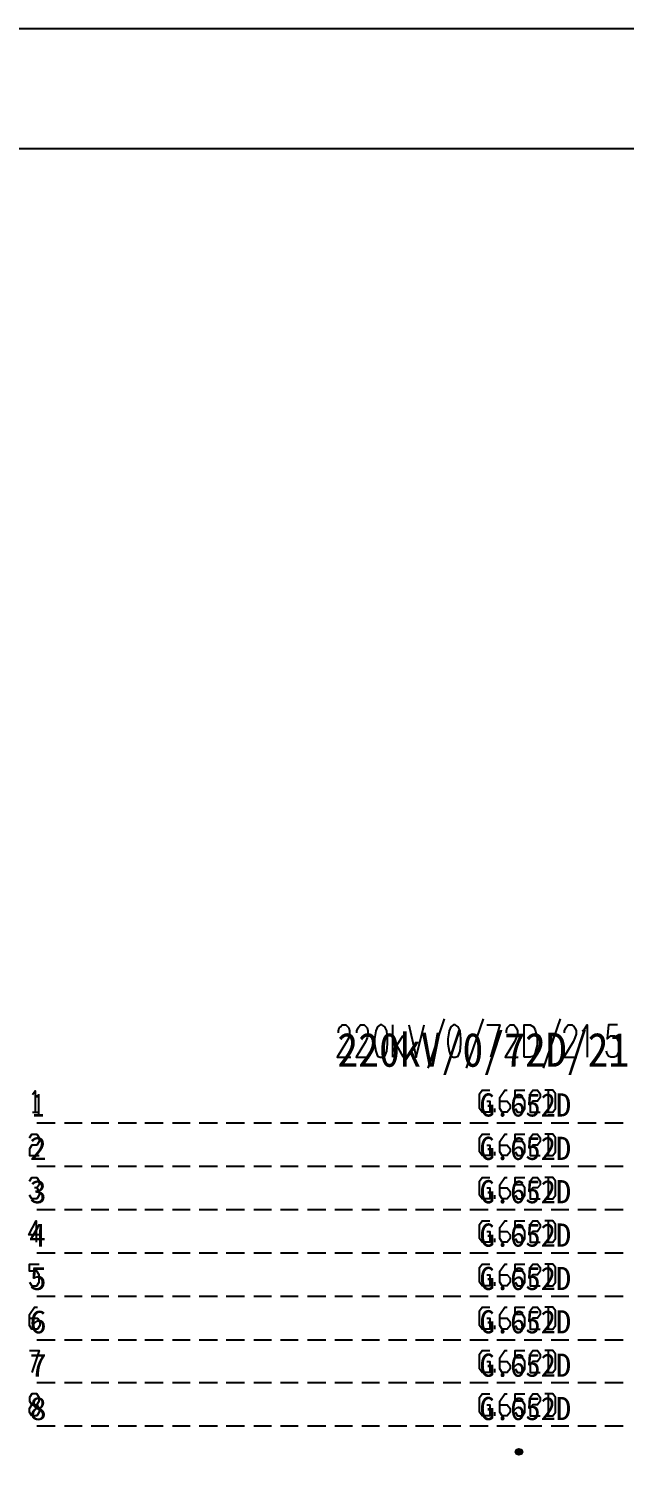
# Model space of a CAD drawing. Header units: metres. Extents: x 17 to 1757, y 17 to 1207.
# Drawn here: x 657.3 to 797.8, y 869.9 to 1207.4 of the extents above; entities that cross this region are included whole.
import ezdxf

# ---------------------------------------------------------------- set-up
doc = ezdxf.new("R2010")
doc.units = ezdxf.units.M
for name, color, linetype in [('LINES', 7, 'Continuous'), ('POLYLINES', 4, 'Continuous'), ('RECTS', 7, 'Continuous'), ('TEXTS', 3, 'Continuous')]:
    doc.layers.add(name, color=color, linetype=linetype)

msp = doc.modelspace()

# ---------------------------------------------------------------- linework, layer by layer
at = {"layer": 'LINES'}
for p, q in [((1672.37, 1179.07), (87.79, 1179.07)), ((743.21, 964.94), (743.21, 972.58)), ((755.3, 974.02), (751.42, 962.35)), ((764.52, 974.02), (760.49, 962.35)), ((782.66, 974.02), (778.63, 962.35)), ((745.51, 969.98), (743.21, 966.38)), ((744.07, 967.82), (745.66, 964.94)), ((779.78, 957.17), (779.78, 951.98)), ((658.25, 951.98), (659.4, 951.98)), ((767.26, 951.98), (767.26, 952.85)), ((663.58, 949.39), (659.26, 949.39)), ((669.91, 949.39), (665.74, 949.39)), ((676.25, 949.39), (672.07, 949.39)), ((682.73, 949.39), (678.41, 949.39)), ((689.06, 949.39), (684.74, 949.39)), ((695.4, 949.39), (691.22, 949.39)), ((701.88, 949.39), (697.56, 949.39)), ((708.22, 949.39), (703.9, 949.39)), ((714.55, 949.39), (710.38, 949.39)), ((720.89, 949.39), (716.71, 949.39)), ((727.37, 949.39), (723.05, 949.39)), ((733.7, 949.39), (729.53, 949.39)), ((740.04, 949.39), (735.86, 949.39)), ((746.52, 949.39), (742.2, 949.39)), ((752.86, 949.39), (748.54, 949.39)), ((759.19, 949.39), (755.02, 949.39)), ((765.67, 949.39), (761.35, 949.39)), ((772.01, 949.39), (767.69, 949.39)), ((778.34, 949.39), (774.17, 949.39)), ((784.68, 949.39), (780.5, 949.39)), ((791.16, 949.39), (786.84, 949.39)), ((797.5, 949.39), (793.18, 949.39)), ((779.78, 946.8), (779.78, 941.76)), ((767.26, 941.76), (767.26, 942.62)), ((663.58, 939.17), (659.26, 939.17)), ((669.91, 939.17), (665.74, 939.17)), ((676.25, 939.17), (672.07, 939.17)), ((682.73, 939.17), (678.41, 939.17)), ((689.06, 939.17), (684.74, 939.17)), ((695.4, 939.17), (691.22, 939.17)), ((701.88, 939.17), (697.56, 939.17)), ((708.22, 939.17), (703.9, 939.17)), ((714.55, 939.17), (710.38, 939.17)), ((720.89, 939.17), (716.71, 939.17)), ((727.37, 939.17), (723.05, 939.17)), ((733.7, 939.17), (729.53, 939.17)), ((740.04, 939.17), (735.86, 939.17)), ((746.52, 939.17), (742.2, 939.17)), ((752.86, 939.17), (748.54, 939.17)), ((759.19, 939.17), (755.02, 939.17)), ((765.67, 939.17), (761.35, 939.17)), ((772.01, 939.17), (767.69, 939.17)), ((778.34, 939.17), (774.17, 939.17)), ((784.68, 939.17), (780.5, 939.17)), ((791.16, 939.17), (786.84, 939.17)), ((797.5, 939.17), (793.18, 939.17)), ((779.78, 936.58), (779.78, 931.54)), ((767.26, 931.54), (767.26, 932.4)), ((663.58, 928.94), (659.26, 928.94)), ((669.91, 928.94), (665.74, 928.94)), ((676.25, 928.94), (672.07, 928.94)), ((682.73, 928.94), (678.41, 928.94)), ((689.06, 928.94), (684.74, 928.94)), ((695.4, 928.94), (691.22, 928.94)), ((701.88, 928.94), (697.56, 928.94)), ((708.22, 928.94), (703.9, 928.94)), ((714.55, 928.94), (710.38, 928.94)), ((720.89, 928.94), (716.71, 928.94)), ((727.37, 928.94), (723.05, 928.94)), ((733.7, 928.94), (729.53, 928.94)), ((740.04, 928.94), (735.86, 928.94)), ((746.52, 928.94), (742.2, 928.94)), ((752.86, 928.94), (748.54, 928.94)), ((759.19, 928.94), (755.02, 928.94)), ((765.67, 928.94), (761.35, 928.94)), ((772.01, 928.94), (767.69, 928.94)), ((778.34, 928.94), (774.17, 928.94)), ((784.68, 928.94), (780.5, 928.94)), ((791.16, 928.94), (786.84, 928.94)), ((797.5, 928.94), (793.18, 928.94)), ((779.78, 926.35), (779.78, 921.31)), ((767.26, 921.31), (767.26, 922.18)), ((663.58, 918.72), (659.26, 918.72)), ((669.91, 918.72), (665.74, 918.72)), ((676.25, 918.72), (672.07, 918.72)), ((682.73, 918.72), (678.41, 918.72)), ((689.06, 918.72), (684.74, 918.72)), ((695.4, 918.72), (691.22, 918.72)), ((701.88, 918.72), (697.56, 918.72)), ((708.22, 918.72), (703.9, 918.72)), ((714.55, 918.72), (710.38, 918.72)), ((720.89, 918.72), (716.71, 918.72)), ((727.37, 918.72), (723.05, 918.72)), ((733.7, 918.72), (729.53, 918.72)), ((740.04, 918.72), (735.86, 918.72)), ((746.52, 918.72), (742.2, 918.72)), ((752.86, 918.72), (748.54, 918.72)), ((759.19, 918.72), (755.02, 918.72)), ((765.67, 918.72), (761.35, 918.72)), ((772.01, 918.72), (767.69, 918.72)), ((778.34, 918.72), (774.17, 918.72)), ((784.68, 918.72), (780.5, 918.72)), ((791.16, 918.72), (786.84, 918.72)), ((797.5, 918.72), (793.18, 918.72)), ((779.78, 916.13), (779.78, 911.09)), ((767.26, 911.09), (767.26, 911.95)), ((663.58, 908.5), (659.26, 908.5)), ((669.91, 908.5), (665.74, 908.5)), ((676.25, 908.5), (672.07, 908.5)), ((682.73, 908.5), (678.41, 908.5)), ((689.06, 908.5), (684.74, 908.5)), ((695.4, 908.5), (691.22, 908.5)), ((701.88, 908.5), (697.56, 908.5)), ((708.22, 908.5), (703.9, 908.5)), ((714.55, 908.5), (710.38, 908.5)), ((720.89, 908.5), (716.71, 908.5)), ((727.37, 908.5), (723.05, 908.5)), ((733.7, 908.5), (729.53, 908.5)), ((740.04, 908.5), (735.86, 908.5)), ((746.52, 908.5), (742.2, 908.5)), ((752.86, 908.5), (748.54, 908.5)), ((759.19, 908.5), (755.02, 908.5)), ((765.67, 908.5), (761.35, 908.5)), ((772.01, 908.5), (767.69, 908.5)), ((778.34, 908.5), (774.17, 908.5)), ((784.68, 908.5), (780.5, 908.5)), ((791.16, 908.5), (786.84, 908.5)), ((797.5, 908.5), (793.18, 908.5)), ((779.78, 906.05), (779.78, 900.86)), ((767.26, 900.86), (767.26, 901.73)), ((663.58, 898.27), (659.26, 898.27)), ((669.91, 898.27), (665.74, 898.27)), ((676.25, 898.27), (672.07, 898.27)), ((682.73, 898.27), (678.41, 898.27)), ((689.06, 898.27), (684.74, 898.27)), ((695.4, 898.27), (691.22, 898.27)), ((701.88, 898.27), (697.56, 898.27)), ((708.22, 898.27), (703.9, 898.27)), ((714.55, 898.27), (710.38, 898.27)), ((720.89, 898.27), (716.71, 898.27)), ((727.37, 898.27), (723.05, 898.27)), ((733.7, 898.27), (729.53, 898.27)), ((740.04, 898.27), (735.86, 898.27)), ((746.52, 898.27), (742.2, 898.27)), ((752.86, 898.27), (748.54, 898.27)), ((759.19, 898.27), (755.02, 898.27)), ((765.67, 898.27), (761.35, 898.27)), ((772.01, 898.27), (767.69, 898.27)), ((778.34, 898.27), (774.17, 898.27)), ((784.68, 898.27), (780.5, 898.27)), ((791.16, 898.27), (786.84, 898.27)), ((797.5, 898.27), (793.18, 898.27)), ((779.78, 895.82), (779.78, 890.64)), ((767.26, 890.64), (767.26, 891.5)), ((663.58, 888.19), (659.26, 888.19)), ((669.91, 888.19), (665.74, 888.19)), ((676.25, 888.19), (672.07, 888.19)), ((682.73, 888.19), (678.41, 888.19)), ((689.06, 888.19), (684.74, 888.19)), ((695.4, 888.19), (691.22, 888.19)), ((701.88, 888.19), (697.56, 888.19)), ((708.22, 888.19), (703.9, 888.19)), ((714.55, 888.19), (710.38, 888.19)), ((720.89, 888.19), (716.71, 888.19)), ((727.37, 888.19), (723.05, 888.19)), ((733.7, 888.19), (729.53, 888.19)), ((740.04, 888.19), (735.86, 888.19)), ((746.52, 888.19), (742.2, 888.19)), ((752.86, 888.19), (748.54, 888.19)), ((759.19, 888.19), (755.02, 888.19)), ((765.67, 888.19), (761.35, 888.19)), ((772.01, 888.19), (767.69, 888.19)), ((778.34, 888.19), (774.17, 888.19)), ((784.68, 888.19), (780.5, 888.19)), ((791.16, 888.19), (786.84, 888.19)), ((797.5, 888.19), (793.18, 888.19)), ((779.78, 885.6), (779.78, 880.42)), ((767.26, 880.42), (767.26, 881.28)), ((663.58, 877.97), (659.26, 877.97)), ((669.91, 877.97), (665.74, 877.97)), ((676.25, 877.97), (672.07, 877.97)), ((682.73, 877.97), (678.41, 877.97)), ((689.06, 877.97), (684.74, 877.97)), ((695.4, 877.97), (691.22, 877.97)), ((701.88, 877.97), (697.56, 877.97)), ((708.22, 877.97), (703.9, 877.97)), ((714.55, 877.97), (710.38, 877.97)), ((720.89, 877.97), (716.71, 877.97)), ((727.37, 877.97), (723.05, 877.97)), ((733.7, 877.97), (729.53, 877.97)), ((740.04, 877.97), (735.86, 877.97)), ((746.52, 877.97), (742.2, 877.97)), ((752.86, 877.97), (748.54, 877.97)), ((759.19, 877.97), (755.02, 877.97)), ((765.67, 877.97), (761.35, 877.97)), ((772.01, 877.97), (767.69, 877.97)), ((778.34, 877.97), (774.17, 877.97)), ((784.68, 877.97), (780.5, 877.97)), ((791.16, 877.97), (786.84, 877.97)), ((797.5, 877.97), (793.18, 877.97))]:
    msp.add_line(p, q, dxfattribs=at)
at = {"layer": 'POLYLINES'}
for points in [[(730.39, 970.7), (730.39, 971.14), (730.54, 971.86), (730.82, 972.14), (731.26, 972.58), (732.12, 972.58), (732.55, 972.14), (732.84, 971.86), (732.98, 971.14), (732.98, 970.42), (732.84, 969.55), (732.26, 968.54), (730.1, 964.94), (733.27, 964.94)], [(734.71, 970.7), (734.71, 971.14), (735, 971.86), (735.14, 972.14), (735.58, 972.58), (736.44, 972.58), (736.87, 972.14), (737.16, 971.86), (737.3, 971.14), (737.3, 970.42), (737.16, 969.55), (736.73, 968.54), (734.57, 964.94), (737.59, 964.94)], [(740.18, 972.58), (739.61, 972.14), (739.18, 971.14), (738.89, 969.26), (738.89, 968.11), (739.18, 966.38), (739.61, 965.23), (740.18, 964.94), (740.62, 964.94), (741.34, 965.23), (741.77, 966.38), (741.91, 968.11), (741.91, 969.26), (741.77, 971.14), (741.34, 972.14), (740.62, 972.58), (740.18, 972.58)], [(746.95, 972.58), (748.68, 964.94), (750.55, 972.58)], [(757.46, 972.58), (756.89, 972.14), (756.46, 971.14), (756.17, 969.26), (756.17, 968.11), (756.46, 966.38), (756.89, 965.23), (757.46, 964.94), (757.9, 964.94), (758.62, 965.23), (759.05, 966.38), (759.19, 968.11), (759.19, 969.26), (759.05, 971.14), (758.62, 972.14), (757.9, 972.58), (757.46, 972.58)], [(765.38, 972.58), (768.41, 972.58), (766.25, 964.94)], [(769.99, 970.7), (769.99, 971.14), (770.14, 971.86), (770.42, 972.14), (770.86, 972.58), (771.72, 972.58), (772.15, 972.14), (772.3, 971.86), (772.58, 971.14), (772.58, 970.42), (772.3, 969.55), (771.86, 968.54), (769.7, 964.94), (772.73, 964.94)], [(774.17, 964.94), (774.17, 972.58), (775.61, 972.58), (776.33, 972.14), (776.76, 971.42), (776.9, 970.7), (777.19, 969.55), (777.19, 967.82), (776.9, 966.67), (776.76, 965.95), (776.33, 965.23), (775.61, 964.94), (774.17, 964.94)], [(783.67, 970.7), (783.67, 971.14), (783.96, 971.86), (784.1, 972.14), (784.54, 972.58), (785.4, 972.58), (785.98, 972.14), (786.12, 971.86), (786.41, 971.14), (786.41, 970.42), (786.12, 969.55), (785.69, 968.54), (783.53, 964.94), (786.55, 964.94)], [(787.85, 971.14), (788.28, 971.42), (789, 972.58), (789, 964.94)], [(796.2, 972.58), (794.04, 972.58), (793.75, 969.26), (794.04, 969.55), (794.62, 969.98), (795.34, 969.98), (795.91, 969.55), (796.34, 968.83), (796.63, 967.82), (796.63, 967.1), (796.34, 965.95), (795.91, 965.23), (795.34, 964.94), (794.62, 964.94), (794.04, 965.23), (793.75, 965.66), (793.61, 966.38)], [(791.59, 965.66), (791.3, 965.23), (791.59, 964.94), (791.88, 965.23)], [(658.25, 956.16), (658.82, 957.02), (658.82, 951.98)], [(765.38, 954.58), (766.1, 954.58), (766.1, 951.98), (764.23, 951.98), (763.66, 952.85), (763.66, 956.3), (764.23, 957.17), (766.1, 957.17)], [(768.41, 954.58), (770.14, 954.58), (770.86, 953.71), (770.86, 952.85), (770.14, 951.98), (768.98, 951.98), (768.41, 952.85), (768.41, 955.44), (769.56, 957.17), (770.14, 957.17)], [(772.01, 952.85), (772.58, 951.98), (773.74, 951.98), (774.31, 952.85), (774.31, 954.58), (773.74, 955.44), (772.01, 955.44), (772.01, 957.17), (774.31, 957.17)], [(775.61, 956.3), (776.18, 957.17), (777.34, 957.17), (777.91, 956.3), (777.91, 955.44), (777.34, 954.58), (776.18, 954.58), (775.61, 953.71), (775.61, 951.98), (777.91, 951.98)], [(779.06, 951.98), (780.94, 951.98), (781.51, 952.85), (781.51, 956.3), (780.94, 957.17), (779.06, 957.17)], [(657.53, 945.94), (658.1, 946.8), (659.26, 946.8), (659.83, 945.94), (659.83, 945.07), (659.26, 944.21), (658.1, 944.21), (657.53, 943.34), (657.53, 941.76), (659.83, 941.76)], [(765.38, 944.21), (766.1, 944.21), (766.1, 941.76), (764.23, 941.76), (763.66, 942.62), (763.66, 945.94), (764.23, 946.8), (766.1, 946.8)], [(768.41, 944.21), (770.14, 944.21), (770.86, 943.34), (770.86, 942.62), (770.14, 941.76), (768.98, 941.76), (768.41, 942.62), (768.41, 945.07), (769.56, 946.8), (770.14, 946.8)], [(772.01, 942.62), (772.58, 941.76), (773.74, 941.76), (774.31, 942.62), (774.31, 944.21), (773.74, 945.07), (772.01, 945.07), (772.01, 946.8), (774.31, 946.8)], [(775.61, 945.94), (776.18, 946.8), (777.34, 946.8), (777.91, 945.94), (777.91, 945.07), (777.34, 944.21), (776.18, 944.21), (775.61, 943.34), (775.61, 941.76), (777.91, 941.76)], [(779.06, 941.76), (780.94, 941.76), (781.51, 942.62), (781.51, 945.94), (780.94, 946.8), (779.06, 946.8)], [(657.53, 935.71), (658.1, 936.58), (659.26, 936.58), (659.83, 935.71), (659.83, 934.85), (659.26, 934.13), (658.68, 934.13)], [(765.38, 934.13), (766.1, 934.13), (766.1, 931.54), (764.23, 931.54), (763.66, 932.4), (763.66, 935.71), (764.23, 936.58), (766.1, 936.58)], [(768.41, 934.13), (770.14, 934.13), (770.86, 933.26), (770.86, 932.4), (770.14, 931.54), (768.98, 931.54), (768.41, 932.4), (768.41, 934.85), (769.56, 936.58), (770.14, 936.58)], [(772.01, 932.4), (772.58, 931.54), (773.74, 931.54), (774.31, 932.4), (774.31, 934.13), (773.74, 934.85), (772.01, 934.85), (772.01, 936.58), (774.31, 936.58)], [(775.61, 935.71), (776.18, 936.58), (777.34, 936.58), (777.91, 935.71), (777.91, 934.85), (777.34, 934.13), (776.18, 934.13), (775.61, 933.26), (775.61, 931.54), (777.91, 931.54)], [(779.06, 931.54), (780.94, 931.54), (781.51, 932.4), (781.51, 935.71), (780.94, 936.58), (779.06, 936.58)], [(659.26, 934.13), (659.83, 933.26), (659.83, 932.4), (659.26, 931.54), (658.1, 931.54), (657.53, 932.4)], [(659.83, 923.04), (657.38, 923.04), (659.11, 926.35), (659.11, 921.31)], [(765.38, 923.9), (766.1, 923.9), (766.1, 921.31), (764.23, 921.31), (763.66, 922.18), (763.66, 925.49), (764.23, 926.35), (766.1, 926.35)], [(768.41, 923.9), (770.14, 923.9), (770.86, 923.04), (770.86, 922.18), (770.14, 921.31), (768.98, 921.31), (768.41, 922.18), (768.41, 924.77), (769.56, 926.35), (770.14, 926.35)], [(772.01, 922.18), (772.58, 921.31), (773.74, 921.31), (774.31, 922.18), (774.31, 923.9), (773.74, 924.77), (772.01, 924.77), (772.01, 926.35), (774.31, 926.35)], [(775.61, 925.49), (776.18, 926.35), (777.34, 926.35), (777.91, 925.49), (777.91, 924.77), (777.34, 923.9), (776.18, 923.9), (775.61, 923.04), (775.61, 921.31), (777.91, 921.31)], [(779.06, 921.31), (780.94, 921.31), (781.51, 922.18), (781.51, 925.49), (780.94, 926.35), (779.06, 926.35)], [(657.53, 911.95), (658.1, 911.09), (659.26, 911.09), (659.83, 911.95), (659.83, 913.68), (659.26, 914.54), (657.53, 914.54), (657.53, 916.13), (659.83, 916.13)], [(765.38, 913.68), (766.1, 913.68), (766.1, 911.09), (764.23, 911.09), (763.66, 911.95), (763.66, 915.41), (764.23, 916.13), (766.1, 916.13)], [(768.41, 913.68), (770.14, 913.68), (770.86, 912.82), (770.86, 911.95), (770.14, 911.09), (768.98, 911.09), (768.41, 911.95), (768.41, 914.54), (769.56, 916.13), (770.14, 916.13)], [(772.01, 911.95), (772.58, 911.09), (773.74, 911.09), (774.31, 911.95), (774.31, 913.68), (773.74, 914.54), (772.01, 914.54), (772.01, 916.13), (774.31, 916.13)], [(775.61, 915.41), (776.18, 916.13), (777.34, 916.13), (777.91, 915.41), (777.91, 914.54), (777.34, 913.68), (776.18, 913.68), (775.61, 912.82), (775.61, 911.09), (777.91, 911.09)], [(779.06, 911.09), (780.94, 911.09), (781.51, 911.95), (781.51, 915.41), (780.94, 916.13), (779.06, 916.13)], [(657.53, 903.46), (659.4, 903.46), (659.98, 902.59), (659.98, 901.73), (659.4, 900.86), (658.1, 900.86), (657.53, 901.73), (657.53, 904.32), (658.68, 906.05), (659.4, 906.05)], [(765.38, 903.46), (766.1, 903.46), (766.1, 900.86), (764.23, 900.86), (763.66, 901.73), (763.66, 905.18), (764.23, 906.05), (766.1, 906.05)], [(768.41, 903.46), (770.14, 903.46), (770.86, 902.59), (770.86, 901.73), (770.14, 900.86), (768.98, 900.86), (768.41, 901.73), (768.41, 904.32), (769.56, 906.05), (770.14, 906.05)], [(772.01, 901.73), (772.58, 900.86), (773.74, 900.86), (774.31, 901.73), (774.31, 903.46), (773.74, 904.32), (772.01, 904.32), (772.01, 906.05), (774.31, 906.05)], [(775.61, 905.18), (776.18, 906.05), (777.34, 906.05), (777.91, 905.18), (777.91, 904.32), (777.34, 903.46), (776.18, 903.46), (775.61, 902.59), (775.61, 900.86), (777.91, 900.86)], [(779.06, 900.86), (780.94, 900.86), (781.51, 901.73), (781.51, 905.18), (780.94, 906.05), (779.06, 906.05)], [(657.53, 895.82), (659.83, 895.82), (658.1, 890.64)], [(765.38, 893.23), (766.1, 893.23), (766.1, 890.64), (764.23, 890.64), (763.66, 891.5), (763.66, 894.96), (764.23, 895.82), (766.1, 895.82)], [(768.41, 893.23), (770.14, 893.23), (770.86, 892.37), (770.86, 891.5), (770.14, 890.64), (768.98, 890.64), (768.41, 891.5), (768.41, 894.1), (769.56, 895.82), (770.14, 895.82)], [(772.01, 891.5), (772.58, 890.64), (773.74, 890.64), (774.31, 891.5), (774.31, 893.23), (773.74, 894.1), (772.01, 894.1), (772.01, 895.82), (774.31, 895.82)], [(775.61, 894.96), (776.18, 895.82), (777.34, 895.82), (777.91, 894.96), (777.91, 894.1), (777.34, 893.23), (776.18, 893.23), (775.61, 892.37), (775.61, 890.64), (777.91, 890.64)], [(779.06, 890.64), (780.94, 890.64), (781.51, 891.5), (781.51, 894.96), (780.94, 895.82), (779.06, 895.82)], [(658.1, 880.42), (657.53, 881.28), (657.53, 882.14), (658.1, 883.01), (659.26, 883.01), (659.83, 883.87), (659.83, 884.74), (659.26, 885.6), (658.1, 885.6), (657.53, 884.74), (657.53, 883.87), (658.1, 883.01)], [(765.38, 883.01), (766.1, 883.01), (766.1, 880.42), (764.23, 880.42), (763.66, 881.28), (763.66, 884.74), (764.23, 885.6), (766.1, 885.6)], [(768.41, 883.01), (770.14, 883.01), (770.86, 882.14), (770.86, 881.28), (770.14, 880.42), (768.98, 880.42), (768.41, 881.28), (768.41, 883.87), (769.56, 885.6), (770.14, 885.6)], [(772.01, 881.28), (772.58, 880.42), (773.74, 880.42), (774.31, 881.28), (774.31, 883.01), (773.74, 883.87), (772.01, 883.87), (772.01, 885.6), (774.31, 885.6)], [(775.61, 884.74), (776.18, 885.6), (777.34, 885.6), (777.91, 884.74), (777.91, 883.87), (777.34, 883.01), (776.18, 883.01), (775.61, 882.14), (775.61, 880.42), (777.91, 880.42)], [(779.06, 880.42), (780.94, 880.42), (781.51, 881.28), (781.51, 884.74), (780.94, 885.6), (779.06, 885.6)], [(659.26, 883.01), (659.83, 882.14), (659.83, 881.28), (659.26, 880.42), (658.1, 880.42)], [(772.87, 871.92), (772.15, 871.92), (772.44, 872.5), (772.87, 871.92)], [(772.87, 871.92), (772.15, 871.92), (772.44, 872.5), (772.87, 871.92)], [(772.87, 871.92), (772.15, 871.92), (772.44, 872.5), (772.87, 871.92)], [(772.87, 871.92), (772.15, 871.92), (772.44, 872.5), (772.87, 871.92)], [(772.87, 871.92), (772.44, 871.34), (772.15, 871.92), (772.87, 871.92)], [(772.87, 871.92), (772.44, 871.34), (772.15, 871.92), (772.87, 871.92)], [(772.87, 871.92), (772.44, 871.34), (772.15, 871.92), (772.87, 871.92)], [(772.87, 871.92), (772.44, 871.34), (772.15, 871.92), (772.87, 871.92)], [(772.87, 871.92), (772.44, 872.5), (772.87, 872.64), (772.87, 871.92)], [(772.87, 871.92), (772.44, 872.5), (772.87, 872.64), (772.87, 871.92)], [(772.87, 871.92), (772.44, 872.5), (772.87, 872.64), (772.87, 871.92)], [(772.87, 871.92), (772.44, 872.5), (772.87, 872.64), (772.87, 871.92)], [(772.87, 871.92), (772.87, 871.2), (772.44, 871.34), (772.87, 871.92)], [(772.87, 871.92), (772.87, 871.2), (772.44, 871.34), (772.87, 871.92)], [(772.87, 871.92), (772.87, 871.2), (772.44, 871.34), (772.87, 871.92)], [(772.87, 871.92), (772.87, 871.2), (772.44, 871.34), (772.87, 871.92)], [(772.87, 871.92), (772.87, 872.64), (773.45, 872.5), (772.87, 871.92)], [(772.87, 871.92), (772.87, 872.64), (773.45, 872.5), (772.87, 871.92)], [(772.87, 871.92), (772.87, 872.64), (773.45, 872.5), (772.87, 871.92)], [(772.87, 871.92), (772.87, 872.64), (773.45, 872.5), (772.87, 871.92)], [(772.87, 871.92), (773.45, 872.5), (773.74, 871.92), (772.87, 871.92)], [(772.87, 871.92), (773.45, 872.5), (773.74, 871.92), (772.87, 871.92)], [(772.87, 871.92), (773.45, 872.5), (773.74, 871.92), (772.87, 871.92)], [(772.87, 871.92), (773.45, 872.5), (773.74, 871.92), (772.87, 871.92)], [(772.87, 871.92), (773.45, 871.34), (772.87, 871.2), (772.87, 871.92)], [(772.87, 871.92), (773.45, 871.34), (772.87, 871.2), (772.87, 871.92)], [(772.87, 871.92), (773.74, 871.92), (773.45, 871.34), (772.87, 871.92)], [(772.87, 871.92), (773.74, 871.92), (773.45, 871.34), (772.87, 871.92)], [(772.87, 871.92), (773.45, 871.34), (772.87, 871.2), (772.87, 871.92)], [(772.87, 871.92), (773.45, 871.34), (772.87, 871.2), (772.87, 871.92)], [(772.87, 871.92), (773.74, 871.92), (773.45, 871.34), (772.87, 871.92)], [(772.87, 871.92), (773.74, 871.92), (773.45, 871.34), (772.87, 871.92)]]:
    msp.add_lwpolyline(points, dxfattribs=at)
at = {"layer": 'RECTS'}
msp.add_lwpolyline([(16.87, 1207.44), (1700.66, 1207.44), (1700.66, 16.85), (16.87, 16.85)], dxfattribs=at)

# ---------------------------------------------------------------- texts
at = {"layer": 'TEXTS'}
for s, height, width, p in [('220kV/0/72D/21.5km', 8.02, 0.90132, (730.1, 962.7)), ('1', 5.47, 0.725116, (658.25, 950.96)), ('G.652D', 5.47, 0.966821, (763.66, 950.96)), ('2', 5.47, 1.087673, (657.53, 940.73)), ('G.652D', 5.47, 0.966821, (763.66, 940.73)), ('3', 5.47, 1.087673, (657.53, 930.51)), ('G.652D', 5.47, 0.966821, (763.66, 930.51)), ('4', 5.47, 1.087673, (657.38, 920.28)), ('G.652D', 5.47, 0.966821, (763.66, 920.28)), ('5', 5.47, 1.087673, (657.53, 910.06)), ('G.652D', 5.47, 0.966821, (763.66, 910.06)), ('6', 5.47, 1.087673, (657.53, 899.84)), ('G.652D', 5.47, 0.966821, (763.66, 899.84)), ('7', 5.47, 1.087673, (657.53, 889.61)), ('G.652D', 5.47, 0.966821, (763.66, 889.61)), ('8', 5.47, 1.087673, (657.53, 879.39)), ('G.652D', 5.47, 0.966821, (763.66, 879.39))]:
    msp.add_text(s, height=height, dxfattribs=dict(at, width=width)).set_placement(p)

doc.saveas('drawing.dxf')
